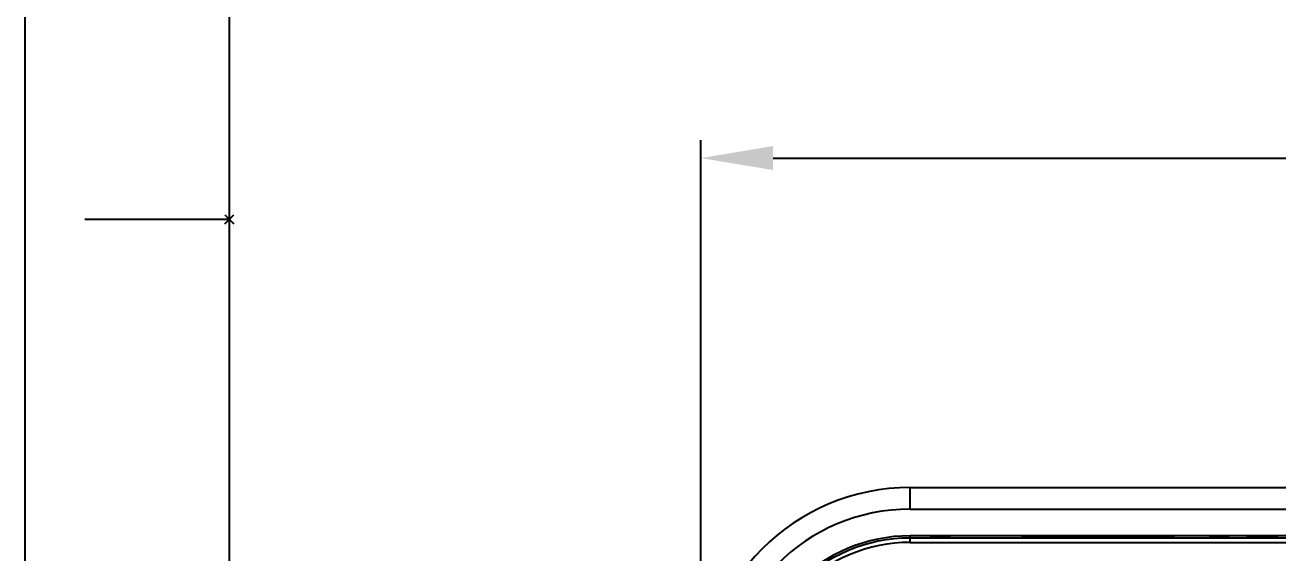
# Model space of a CAD drawing. Header units: inches. Extents: x -176 to 245, y -250 to 344.
# Drawn here: x -175.6 to -88.9, y 94.6 to 131.2 of the extents above; entities that cross this region are included whole.
import ezdxf

# ---------------------------------------------------------------- set-up
doc = ezdxf.new("R2010")
doc.units = ezdxf.units.IN
doc.header["$LTSCALE"] = 2.42
doc.header["$MEASUREMENT"] = 0
doc.header["$PDMODE"] = 3
doc.header["$PDSIZE"] = 0.3125
doc.layers.get('0').update_dxf_attribs({"linetype": 'CONTINUOUS'})
doc.layers.get('Defpoints').update_dxf_attribs({"linetype": 'CONTINUOUS'})
doc.layers.add('DIM', color=3, linetype='CONTINUOUS', lineweight=18)
doc.layers.add('FORM', color=7, linetype='CONTINUOUS')
doc.styles.get("Standard").update_dxf_attribs({"font": 'arial.ttf', "width": 0.8})
doc.dimstyles.new('ISO-25', dxfattribs={"dimtxt": 5, "dimasz": 2.5, "dimexe": 1.25, "dimexo": 0.625, "dimgap": 2, "dimtad": 1, "dimtih": 1, "dimtoh": 1, "dimdec": 1, "dimdsep": 46, "dimtxsty": 'Standard', "dimcen": 0, "dimclrd": 3, "dimclre": 3, "dimclrt": 4, "dimadec": 0, "dimazin": 0, "dimtfac": 1, "dimtdec": 1, "dimtmove": 0, "dimatfit": 3, "dimfxl": 1, "dimarcsym": 0})

# ---------------------------------------------------------------- blocks, each defined once
blk = doc.blocks.new('*D1')
at = {"layer": 'Defpoints', "color": 0, "transparency": 16777216}
for p in [(-18.847, 121.936), (-128.847, 84.604), (-18.847, 84.604)]:
    blk.add_point(p, dxfattribs=at)
at = {"layer": 'DIM', "color": 3, "lineweight": -2, "transparency": 16777216}
for p, q in [((-128.847, 85.229), (-128.847, 123.186)), ((-18.847, 85.229), (-18.847, 123.186)), ((-123.847, 121.936), (-80.071, 121.936)), ((-23.847, 121.936), (-67.623, 121.936))]:
    blk.add_line(p, q, dxfattribs=at)
at = {"layer": 'DIM', "color": 3, "transparency": 16777216}
for points in [[(-123.847, 122.769), (-123.847, 121.102), (-128.847, 121.936)], [(-23.847, 122.769), (-23.847, 121.102), (-18.847, 121.936)]]:
    blk.add_solid(points, dxfattribs=at)
at = {"layer": 'DIM', "color": 4, "transparency": 16777216, "insert": (-73.847, 121.936), "char_height": 5, "attachment_point": 5}
blk.add_mtext('110', dxfattribs=at)

msp = doc.modelspace()

# ---------------------------------------------------------------- linework, layer by layer
at = {"color": 7, "linetype": 'Continuous'}
for p, q in [((-114.347, 97.604), (-114.347, 99.104)), ((-114.347, 99.104), (-33.347, 99.104)), ((-114.347, 97.604), (-33.347, 97.604)), ((-114.347, 95.302), (-114.347, 95.754)), ((-33.347, 95.754), (-114.347, 95.754)), ((-33.347, 95.602), (-114.347, 95.602)), ((-112.847, 95.719), (-112.964, 95.602)), ((-112.847, 95.719), (-112.847, 95.602)), ((-112.847, 95.719), (-111.647, 95.719)), ((-111.647, 95.719), (-111.647, 95.602)), ((-111.647, 95.719), (-111.53, 95.602)), ((-106.647, 95.674), (-106.647, 95.694)), ((-106.647, 95.694), (-96.047, 95.694)), ((-106.647, 95.674), (-106.364, 95.674)), ((-106.364, 95.602), (-106.364, 95.694)), ((-96.329, 95.694), (-96.329, 95.602)), ((-96.329, 95.674), (-96.047, 95.674)), ((-96.047, 95.694), (-96.047, 95.674)), ((-93.547, 95.719), (-93.664, 95.602)), ((-93.547, 95.719), (-93.547, 95.602)), ((-93.547, 95.719), (-92.347, 95.719)), ((-92.347, 95.719), (-92.347, 95.602)), ((-92.347, 95.719), (-92.23, 95.602)), ((-88.889, 95.602), (-88.889, 95.657)), ((-114.347, 95.302), (-33.347, 95.302))]:
    msp.add_line(p, q, dxfattribs=at)
for radius in [14.5, 13, 11.15, 10.997, 10.697]:
    msp.add_arc((-114.347, 84.604), radius, 90, 180, dxfattribs=at)
msp.add_open_spline([(-91.047, 95.638), (-91.047, 95.642), (-91.025, 95.637), (-91.002, 95.644), (-90.946, 95.643), (-90.877, 95.646), (-90.786, 95.647), (-90.63, 95.649), (-90.395, 95.652), (-90.072, 95.654), (-89.564, 95.656), (-89.164, 95.657), (-88.889, 95.657)], degree=3, knots=[0, 0, 0, 0, 0.00491, 0.019338, 0.043174, 0.076249, 0.118216, 0.168649, 0.293026, 0.444492, 0.617318, 1, 1, 1, 1], dxfattribs=at)
at = {"layer": 'FORM'}
for p, q in [((-161.501, 329.81), (-161.501, -235.846)), ((-161.501, 117.689), (-171.501, 117.689))]:
    msp.add_line(p, q, dxfattribs=at)
msp.add_lwpolyline([(-175.642, 343.952), (244.358, 343.952), (244.358, -249.988), (-175.642, -249.988)], close=True, dxfattribs=at)
msp.add_point((-161.501, 117.689), dxfattribs=at)

# ---------------------------------------------------------------- dimensions: what is measured, and where the dimension line sits
at = {"layer": 'DIM'}
dim = msp.add_linear_dim(base=(-18.847, 121.936), p1=(-128.847, 84.604), p2=(-18.847, 84.604), dimstyle='ISO-25', override={"dimasz": 5, "dimtad": 0}, dxfattribs=at)
dim.commit()
dim.dimension.update_dxf_attribs({"geometry": '*D1', "text_midpoint": (-73.847, 121.936)})

doc.saveas('drawing.dxf')
